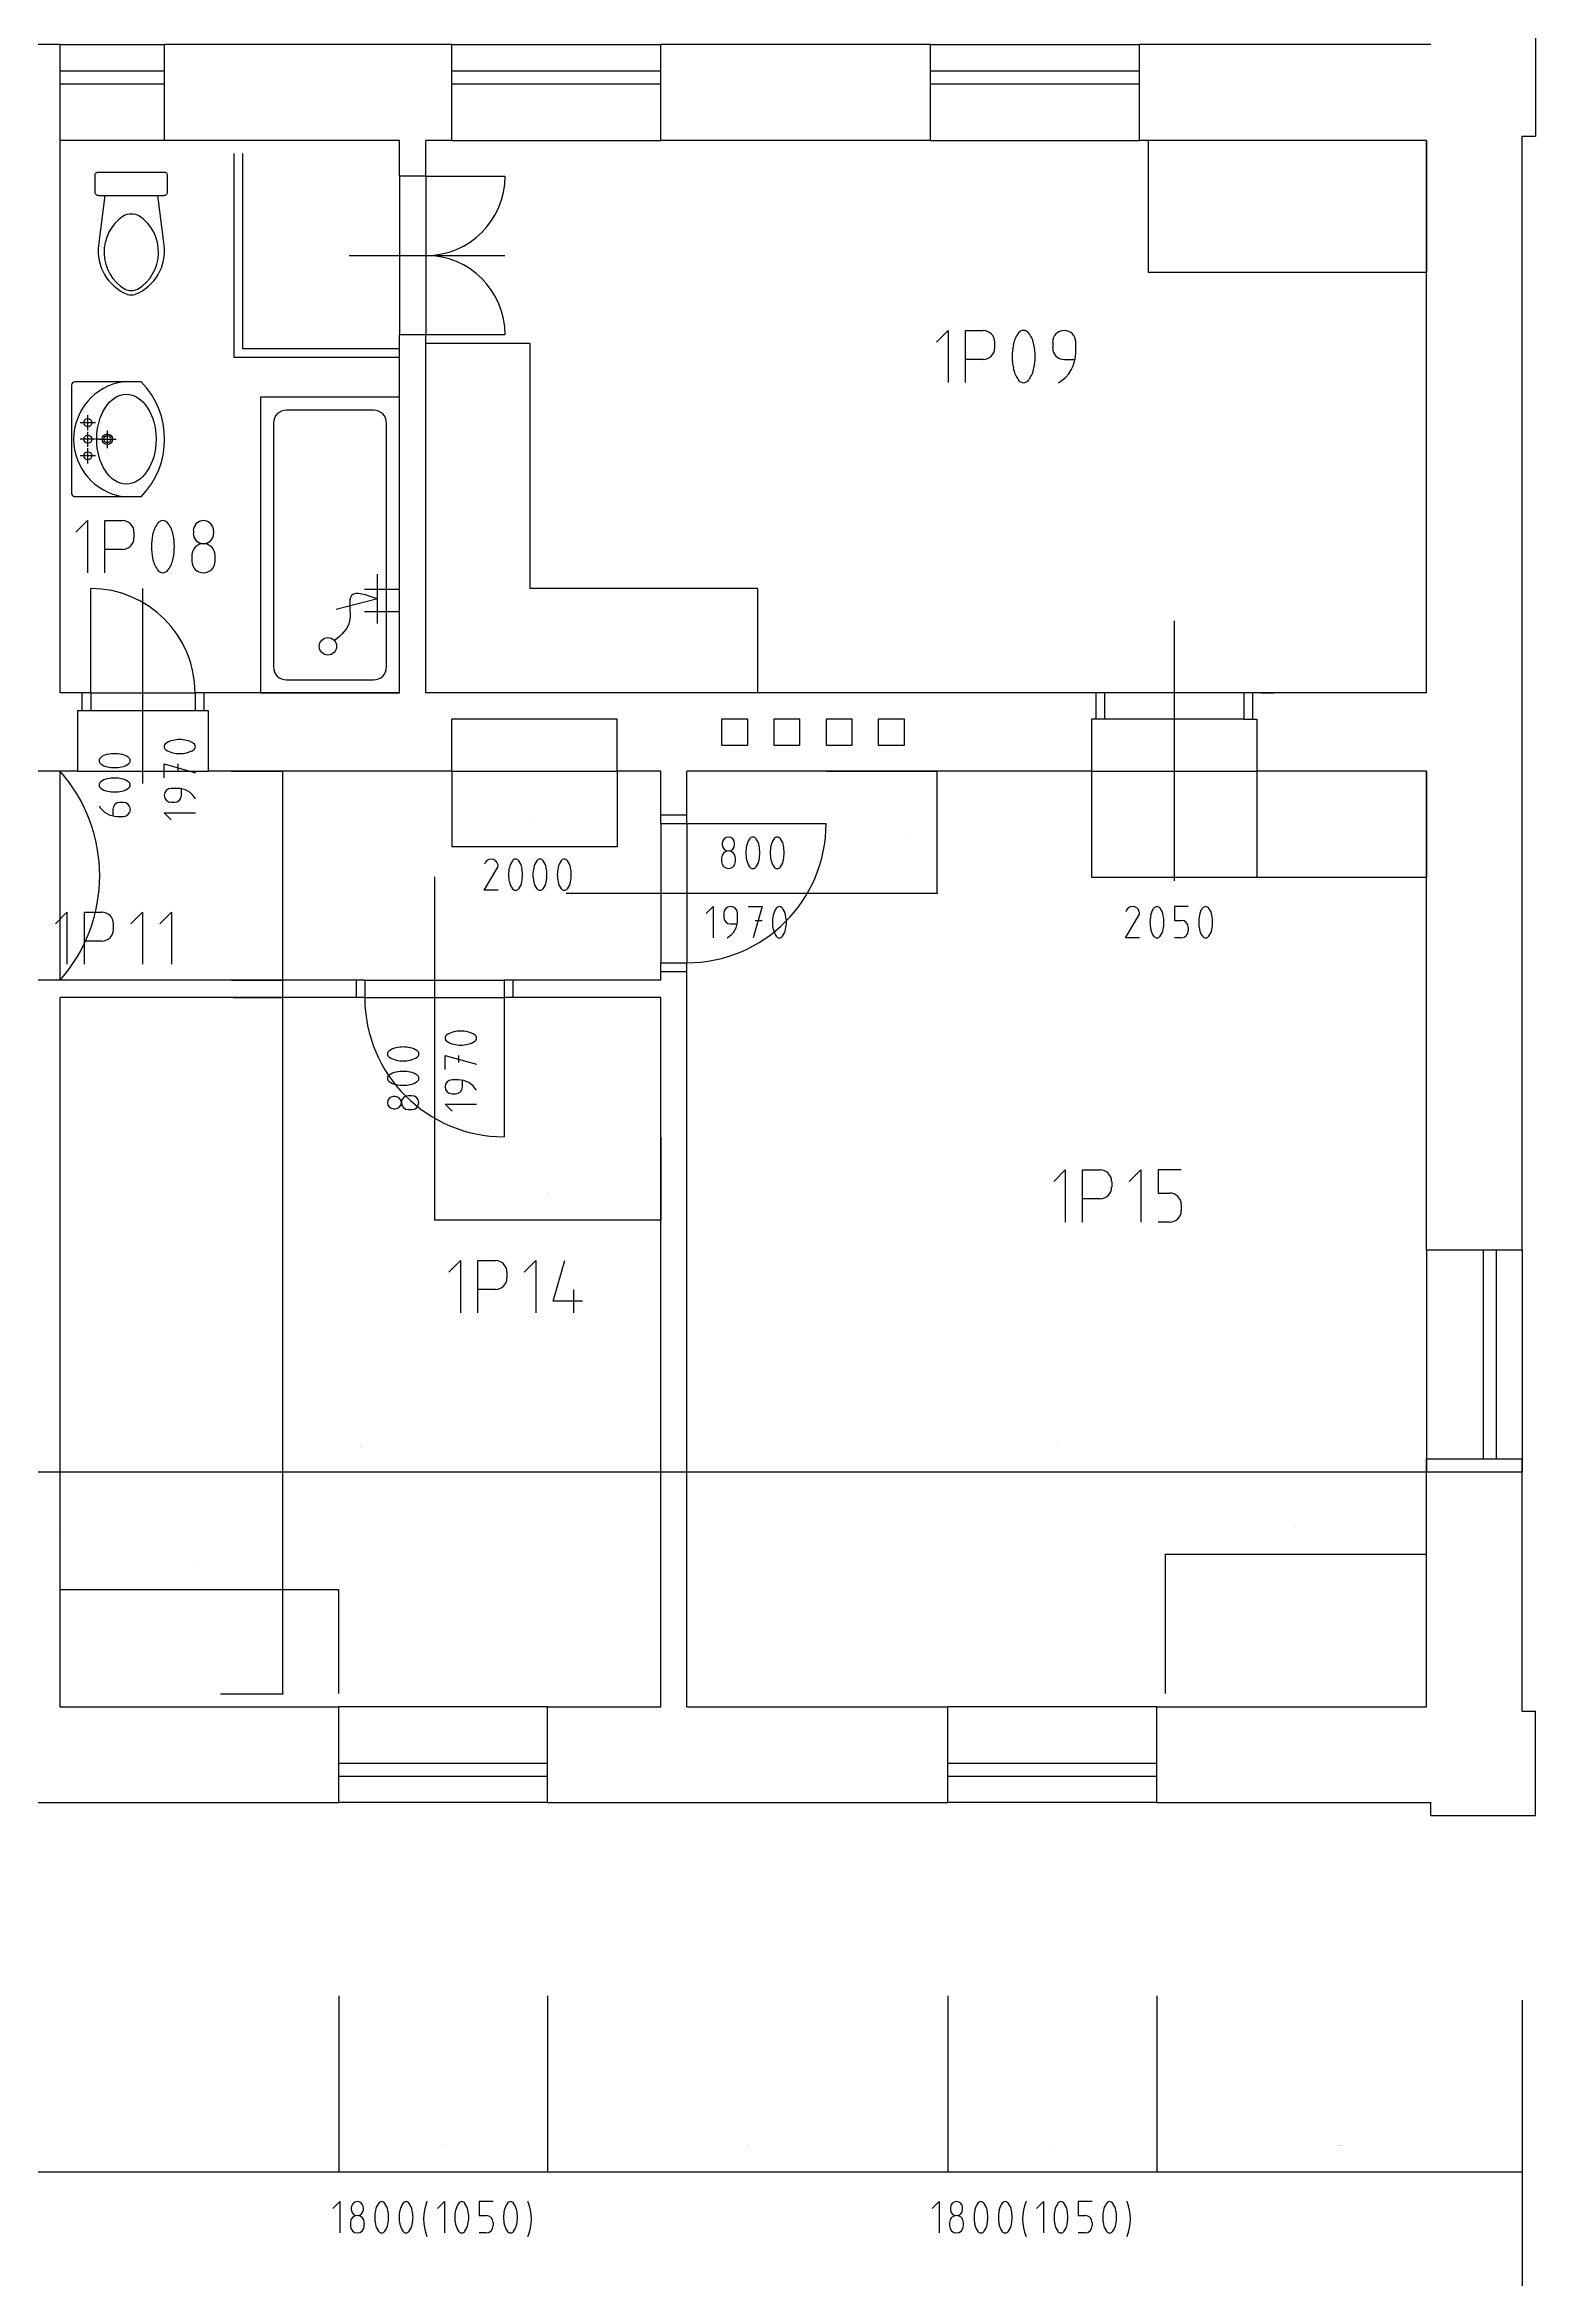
# Model space of a CAD drawing. Header units: millimetres. Extents: x 138818 to 180818, y 10174 to 39874.
# Drawn here: x 157951 to 166515, y 20163 to 33003 of the extents above; entities that cross this region are included whole.
import ezdxf

# ---------------------------------------------------------------- set-up
doc = ezdxf.new("R2010")
doc.units = ezdxf.units.MM
for name, color, linetype in [('koty', 7, 'ByLayer'), ('nadvid', 7, 'ByLayer'), ('obrys', 7, 'ByLayer'), ('tenka', 7, 'ByLayer'), ('text', 7, 'ByLayer')]:
    doc.layers.add(name, color=color, linetype=linetype)
doc.styles.get("Standard").update_dxf_attribs({"font": 'txt', "width": 0.75})

msp = doc.modelspace()

# ---------------------------------------------------------------- linework, layer by layer
at = {"layer": 'koty'}
for p, q in [((164290, 32451), (164290, 31694)), ((165890, 32451), (165890, 31694)), ((164290, 31695), (164291, 31696)), ((164290, 31695), (165890, 31695)), ((164291, 31695), (164290, 31695)), ((164291, 31696), (164291, 31695)), ((165889, 31695), (165889, 31696)), ((165889, 31696), (165890, 31695)), ((165890, 31695), (165889, 31695)), ((158637, 28790), (158637, 28870)), ((158637, 28870), (158817, 28820)), ((158717, 28830), (158717, 28870)), ((159025, 28828), (159320, 28828)), ((159319, 27628), (159319, 28828)), ((159319, 28828), (159319, 28827)), ((159319, 28827), (159319, 28828)), ((159319, 28827), (159319, 28827)), ((160290, 28826), (160290, 28394)), ((161240, 28826), (161240, 28394)), ((162442, 28828), (163080, 28828)), ((163078, 28128), (163078, 28828)), ((163078, 28828), (163079, 28827)), ((163078, 28827), (163078, 28828)), ((163079, 28827), (163078, 28827)), ((163965, 28826), (163965, 28219)), ((164915, 28826), (164915, 28219)), ((164915, 28826), (164915, 28219)), ((165890, 28826), (165890, 28219)), ((158403, 28649), (158383, 28649)), ((158713, 28730), (158677, 28730)), ((158677, 28650), (158697, 28650)), ((158737, 28690), (158737, 28728)), ((158343, 28609), (158343, 28572)), ((158367, 28569), (158403, 28569)), ((158677, 28550), (158637, 28590)), ((158637, 28590), (158817, 28590)), ((160290, 28395), (161240, 28395)), ((160290, 28395), (160291, 28395)), ((160291, 28395), (160290, 28395)), ((160291, 28395), (160291, 28395)), ((161240, 28395), (161239, 28395)), ((161239, 28395), (161239, 28395)), ((161239, 28395), (161240, 28395)), ((161844, 28415), (161844, 28405)), ((161914, 28405), (161914, 28415)), ((160476, 28144), (160554, 28277)), ((161839, 28330), (161839, 28310)), ((161919, 28310), (161919, 28330)), ((160556, 28144), (160476, 28144)), ((162442, 28128), (163080, 28128)), ((163078, 28128), (163078, 28129)), ((163078, 28129), (163079, 28129)), ((163079, 28129), (163078, 28128)), ((163965, 28220), (164915, 28220)), ((163965, 28220), (163966, 28220)), ((163966, 28220), (163965, 28220)), ((163966, 28220), (163966, 28220)), ((164915, 28220), (164914, 28220)), ((164914, 28220), (164914, 28220)), ((164914, 28220), (164915, 28220)), ((164915, 28220), (165890, 28220)), ((164915, 28220), (164916, 28220)), ((164916, 28220), (164915, 28220)), ((164916, 28220), (164916, 28220)), ((165890, 28220), (165889, 28220)), ((165889, 28220), (165889, 28220)), ((165889, 28220), (165890, 28220)), ((161752, 28011), (161792, 28051)), ((161792, 28051), (161792, 27871)), ((161852, 28011), (161852, 27991)), ((161932, 27975), (161932, 28011)), ((161992, 28051), (162072, 28051)), ((162072, 28051), (162022, 27871)), ((164161, 27871), (164238, 28004)), ((164521, 28051), (164441, 28051)), ((164441, 28051), (164441, 27971)), ((161892, 27951), (161930, 27951)), ((162032, 27971), (162072, 27971)), ((164241, 27871), (164161, 27871)), ((164441, 27971), (164481, 27971)), ((164481, 27871), (164441, 27871)), ((164521, 27931), (164521, 27911)), ((159025, 27628), (159320, 27628)), ((159025, 27628), (159320, 27628)), ((159319, 27628), (159319, 27629)), ((159319, 27629), (159319, 27629)), ((159319, 27629), (159319, 27628)), ((159319, 27528), (159319, 27628)), ((159319, 27628), (159319, 27627)), ((159319, 27627), (159319, 27628)), ((159319, 27627), (159319, 27627)), ((159035, 27528), (159320, 27528)), ((159035, 27528), (159320, 27528)), ((159319, 27528), (159319, 27529)), ((159319, 27529), (159319, 27529)), ((159319, 27529), (159319, 27528)), ((159319, 23528), (159319, 27528)), ((159319, 27528), (159319, 27527)), ((159319, 27527), (159319, 27528)), ((159319, 27527), (159319, 27527)), ((160251, 27115), (160251, 27195)), ((160251, 27195), (160431, 27145)), ((160331, 27155), (160331, 27195)), ((160060, 26964), (160040, 26964)), ((160327, 27055), (160291, 27055)), ((160291, 26975), (160311, 26975)), ((160351, 27015), (160351, 27053)), ((159965, 26959), (159955, 26959)), ((159955, 26889), (159965, 26889)), ((160040, 26884), (160060, 26884)), ((160291, 26875), (160251, 26915)), ((160251, 26915), (160431, 26915)), ((160190, 26726), (160190, 26248)), ((161490, 26726), (161490, 26248)), ((160190, 26250), (161490, 26250)), ((160190, 26250), (160191, 26250)), ((160191, 26249), (160190, 26250)), ((160191, 26250), (160191, 26249)), ((161490, 26250), (161489, 26249)), ((161489, 26249), (161489, 26250)), ((161489, 26250), (161490, 26250)), ((157590, 24802), (158040, 24802)), ((158040, 24802), (158039, 24802)), ((158039, 24802), (158039, 24802)), ((158039, 24802), (158040, 24802)), ((158040, 24804), (158040, 24803)), ((158040, 24802), (161490, 24802)), ((158040, 24802), (158041, 24802)), ((158041, 24802), (158040, 24802)), ((158040, 24800), (158040, 24801)), ((158041, 24802), (158041, 24802)), ((161490, 24802), (161489, 24802)), ((161489, 24802), (161489, 24802)), ((161489, 24802), (161490, 24802)), ((161490, 24804), (161490, 24803)), ((161490, 24802), (161640, 24802)), ((161490, 24802), (161491, 24802)), ((161491, 24802), (161490, 24802)), ((161490, 24800), (161490, 24801)), ((161491, 24802), (161491, 24802)), ((161640, 24802), (161639, 24802)), ((161639, 24802), (161639, 24802)), ((161639, 24802), (161640, 24802)), ((161640, 24804), (161640, 24803)), ((161640, 24802), (165890, 24802)), ((161640, 24802), (161641, 24802)), ((161641, 24802), (161640, 24802)), ((161640, 24800), (161640, 24801)), ((161641, 24802), (161641, 24802)), ((165890, 24802), (165889, 24802)), ((165889, 24802), (165889, 24802)), ((165889, 24802), (165890, 24802)), ((165890, 24876), (165890, 24801)), ((165890, 24876), (165890, 24801)), ((165890, 24802), (166440, 24802)), ((165890, 24802), (165891, 24802)), ((165891, 24802), (165890, 24802)), ((165891, 24802), (165891, 24802)), ((166440, 24802), (166439, 24802)), ((166439, 24802), (166439, 24802)), ((166439, 24802), (166440, 24802)), ((166440, 24876), (166440, 24801)), ((164390, 23530), (164390, 24331)), ((164390, 24330), (165890, 24330)), ((164390, 24330), (164391, 24330)), ((164391, 24330), (164390, 24330)), ((164391, 24330), (164391, 24330)), ((165890, 24330), (165889, 24330)), ((165889, 24330), (165889, 24330)), ((165889, 24330), (165890, 24330)), ((165890, 23530), (165890, 24331)), ((158040, 23530), (158040, 24126)), ((159640, 24125), (158040, 24125)), ((158040, 24125), (158041, 24125)), ((158041, 24125), (158040, 24125)), ((158041, 24125), (158041, 24125)), ((159640, 24125), (159639, 24125)), ((159639, 24125), (159639, 24125)), ((159639, 24125), (159640, 24125)), ((159640, 23530), (159640, 24126)), ((158960, 23528), (159320, 23528)), ((159319, 23528), (159319, 23529)), ((159319, 23529), (159319, 23529)), ((159319, 23529), (159319, 23528)), ((159640, 21792), (159640, 20779)), ((159640, 21792), (159640, 20779)), ((160840, 21792), (160840, 20779)), ((160840, 21792), (160840, 20779)), ((163140, 21792), (163140, 20779)), ((163140, 21792), (163140, 20779)), ((164340, 21792), (164340, 20779)), ((164340, 21792), (164340, 20779)), ((166440, 21767), (166440, 20779)), ((166440, 21126), (166440, 19897)), ((156090, 20781), (159640, 20781)), ((159640, 20781), (159639, 20780)), ((159639, 20780), (159639, 20781)), ((159639, 20781), (159640, 20781)), ((159640, 20781), (160840, 20781)), ((159640, 20781), (159641, 20781)), ((159641, 20780), (159640, 20781)), ((159641, 20781), (159641, 20780)), ((160840, 20781), (160839, 20780)), ((160839, 20780), (160839, 20781)), ((160839, 20781), (160840, 20781)), ((160840, 20781), (163140, 20781)), ((160840, 20781), (160841, 20781)), ((160841, 20780), (160840, 20781)), ((160841, 20781), (160841, 20780)), ((163140, 20781), (163139, 20780)), ((163139, 20780), (163139, 20781)), ((163139, 20781), (163140, 20781)), ((163140, 20781), (164340, 20781)), ((163140, 20781), (163141, 20781)), ((163141, 20780), (163140, 20781)), ((163141, 20781), (163141, 20780)), ((164340, 20781), (164339, 20780)), ((164339, 20780), (164339, 20781)), ((164339, 20781), (164340, 20781)), ((164340, 20781), (166440, 20781)), ((164340, 20781), (164341, 20781)), ((164341, 20780), (164340, 20781)), ((164341, 20781), (164341, 20780)), ((166440, 20781), (166439, 20780)), ((166439, 20780), (166439, 20781)), ((166439, 20781), (166440, 20781)), ((159607, 20570), (159647, 20610)), ((159647, 20610), (159647, 20430)), ((159712, 20575), (159712, 20565)), ((159782, 20565), (159782, 20575)), ((160207, 20570), (160247, 20610)), ((160247, 20610), (160247, 20430)), ((160527, 20610), (160447, 20610)), ((160447, 20610), (160447, 20530)), ((163049, 20570), (163089, 20610)), ((163089, 20610), (163089, 20430)), ((163154, 20575), (163154, 20565)), ((163224, 20565), (163224, 20575)), ((163649, 20570), (163689, 20610)), ((163689, 20610), (163689, 20430)), ((163969, 20610), (163889, 20610)), ((163889, 20610), (163889, 20530)), ((159707, 20490), (159707, 20470)), ((159787, 20470), (159787, 20490)), ((160447, 20530), (160487, 20530)), ((160487, 20430), (160447, 20430)), ((160527, 20490), (160527, 20470)), ((163149, 20490), (163149, 20470)), ((163229, 20470), (163229, 20490)), ((163889, 20530), (163929, 20530)), ((163929, 20430), (163889, 20430)), ((163969, 20490), (163969, 20470))]:
    msp.add_line(p, q, dxfattribs=at)
for centre, radius, start, end in [((158285, 28889), 21.8, 122.757, 237.243), ((158330, 28831), 96.1, 100.5089, 126.7675), ((158352, 28741), 188, 89.8115, 102.0869), ((158353, 28741), 188, 77.9131, 90.1885), ((158375, 28831), 96.1, 53.2325, 79.4911), ((158421, 28889), 21.8, 302.757, 57.243), ((158659, 28970), 21.8, 122.757, 237.243), ((158704, 28911), 96.1, 100.5089, 126.7675), ((158704, 29029), 96.1, 233.2325, 259.4911), ((158726, 28822), 188, 89.8115, 102.0869), ((158726, 29118), 188, 257.9131, 270.1885), ((158727, 28822), 188, 77.9131, 90.1885), ((158727, 29118), 188, 269.8115, 282.0869), ((158749, 28911), 96.1, 53.2325, 79.4911), ((158749, 29029), 96.1, 280.5089, 306.7675), ((158795, 28970), 21.8, 302.757, 57.243), ((158285, 28749), 21.8, 122.757, 237.243), ((158330, 28948), 96.1, 233.2325, 259.4911), ((158330, 28691), 96.1, 100.5089, 126.7675), ((158352, 29037), 188, 257.9131, 270.1885), ((158352, 28601), 188, 89.8115, 102.0869), ((158353, 29037), 188, 269.8115, 282.0869), ((158353, 28601), 188, 77.9131, 90.1885), ((158375, 28948), 96.1, 280.5089, 306.7675), ((158375, 28691), 96.1, 53.2325, 79.4911), ((158421, 28749), 21.8, 302.757, 57.243), ((158330, 28808), 96.1, 233.2325, 259.4911), ((158352, 28897), 188, 257.9131, 270.1885), ((158383, 28609), 40, 90, 180), ((158353, 28897), 188, 269.8115, 282.0869), ((158375, 28808), 96.1, 280.5089, 306.7675), ((158403, 28609), 40, 270, 90), ((158677, 28690), 40, 90, 270), ((158697, 28690), 40, 270, 360), ((158713, 28610), 120, 30, 90), ((158367, 28689), 120, 210, 270), ((161879, 28415), 35, 0, 180), ((161879, 28405), 35, 180, 0), ((162167, 28360), 188, 167.9131, 180.1885), ((162078, 28382), 96.1, 143.2325, 169.4911), ((162019, 28428), 21.8, 32.757, 147.243), ((161961, 28382), 96.1, 10.5089, 36.7675), ((161871, 28360), 188, 359.8115, 12.0869), ((162307, 28360), 188, 167.9131, 180.1885), ((162218, 28382), 96.1, 143.2325, 169.4911), ((162159, 28428), 21.8, 32.757, 147.243), ((162101, 28382), 96.1, 10.5089, 36.7675), ((162011, 28360), 188, 359.8115, 12.0869), ((160516, 28284), 40, 14.4775, 165.5225), ((160536, 28287), 20, 329.8255, 20.5291), ((160804, 28235), 188, 167.9131, 180.1885), ((160715, 28256), 96.1, 143.2325, 169.4911), ((160656, 28302), 21.8, 32.757, 147.243), ((160598, 28256), 96.1, 10.5089, 36.7675), ((160508, 28235), 188, 359.8115, 12.0869), ((160944, 28235), 188, 167.9131, 180.1885), ((160855, 28256), 96.1, 143.2325, 169.4911), ((160796, 28302), 21.8, 32.757, 147.243), ((160738, 28256), 96.1, 10.5089, 36.7675), ((160648, 28235), 188, 359.8115, 12.0869), ((161084, 28235), 188, 167.9131, 180.1885), ((160995, 28256), 96.1, 143.2325, 169.4911), ((160936, 28302), 21.8, 32.757, 147.243), ((160878, 28256), 96.1, 10.5089, 36.7675), ((160788, 28235), 188, 359.8115, 12.0869), ((161879, 28330), 40, 0, 180), ((161879, 28310), 40, 180, 0), ((162167, 28359), 188, 179.8115, 192.0869), ((162078, 28337), 96.1, 190.5089, 216.7675), ((162019, 28291), 21.8, 212.757, 327.243), ((161961, 28337), 96.1, 323.2325, 349.4911), ((161871, 28359), 188, 347.9131, 0.1885), ((162307, 28359), 188, 179.8115, 192.0869), ((162218, 28337), 96.1, 190.5089, 216.7675), ((162159, 28291), 21.8, 212.757, 327.243), ((162101, 28337), 96.1, 323.2325, 349.4911), ((162011, 28359), 188, 347.9131, 0.1885), ((160804, 28233), 188, 179.8115, 192.0869), ((160715, 28211), 96.1, 190.5089, 216.7675), ((160656, 28166), 21.8, 212.757, 327.243), ((160598, 28211), 96.1, 323.2325, 349.4911), ((160508, 28233), 188, 347.9131, 0.1885), ((160944, 28233), 188, 179.8115, 192.0869), ((160855, 28211), 96.1, 190.5089, 216.7675), ((160796, 28166), 21.8, 212.757, 327.243), ((160738, 28211), 96.1, 323.2325, 349.4911), ((160648, 28233), 188, 347.9131, 0.1885), ((161084, 28233), 188, 179.8115, 192.0869), ((160995, 28211), 96.1, 190.5089, 216.7675), ((160936, 28166), 21.8, 212.757, 327.243), ((160878, 28211), 96.1, 323.2325, 349.4911), ((160788, 28233), 188, 347.9131, 0.1885), ((161892, 28011), 40, 0, 180), ((161892, 27991), 40, 180, 270), ((162320, 27961), 188, 167.9131, 180.1885), ((162231, 27983), 96.1, 143.2325, 169.4911), ((162172, 28029), 21.8, 32.757, 147.243), ((162113, 27983), 96.1, 10.5089, 36.7675), ((162024, 27961), 188, 359.8115, 12.0869), ((164201, 28011), 40, 14.4775, 165.5225), ((164221, 28014), 20, 329.8255, 20.5291), ((164489, 27961), 188, 167.9131, 180.1885), ((164399, 27983), 96.1, 143.2325, 169.4911), ((164341, 28029), 21.8, 32.757, 147.243), ((164282, 27983), 96.1, 10.5089, 36.7675), ((164193, 27961), 188, 359.8115, 12.0869), ((164769, 27961), 188, 167.9131, 180.1885), ((164679, 27983), 96.1, 143.2325, 169.4911), ((164621, 28029), 21.8, 32.757, 147.243), ((164562, 27983), 96.1, 10.5089, 36.7675), ((164473, 27961), 188, 359.8115, 12.0869), ((161812, 27975), 120, 300, 0), ((162320, 27960), 188, 179.8115, 192.0869), ((162231, 27938), 96.1, 190.5089, 216.7675), ((162172, 27892), 21.8, 212.757, 327.243), ((162113, 27938), 96.1, 323.2325, 349.4911), ((162024, 27960), 188, 347.9131, 0.1885), ((164489, 27960), 188, 179.8115, 192.0869), ((164399, 27938), 96.1, 190.5089, 216.7675), ((164341, 27892), 21.8, 212.757, 327.243), ((164282, 27938), 96.1, 323.2325, 349.4911), ((164193, 27960), 188, 347.9131, 0.1885), ((164481, 27931), 40, 0, 90), ((164481, 27911), 40, 270, 0), ((164769, 27960), 188, 179.8115, 192.0869), ((164679, 27938), 96.1, 190.5089, 216.7675), ((164621, 27892), 21.8, 212.757, 327.243), ((164562, 27938), 96.1, 323.2325, 349.4911), ((164473, 27960), 188, 347.9131, 0.1885), ((159942, 27204), 21.8, 122.757, 237.243), ((159988, 27145), 96.1, 100.5089, 126.7675), ((160010, 27056), 188, 89.8115, 102.0869), ((160011, 27056), 188, 77.9131, 90.1885), ((160033, 27145), 96.1, 53.2325, 79.4911), ((160079, 27204), 21.8, 302.757, 57.243), ((160273, 27295), 21.8, 122.757, 237.243), ((160319, 27236), 96.1, 100.5089, 126.7675), ((160319, 27354), 96.1, 233.2325, 259.4911), ((160341, 27147), 188, 89.8115, 102.0869), ((160341, 27443), 188, 257.9131, 270.1885), ((160342, 27147), 188, 77.9131, 90.1885), ((160342, 27443), 188, 269.8115, 282.0869), ((160364, 27236), 96.1, 53.2325, 79.4911), ((160364, 27354), 96.1, 280.5089, 306.7675), ((160410, 27295), 21.8, 302.757, 57.243), ((159988, 27263), 96.1, 233.2325, 259.4911), ((159988, 27005), 96.1, 100.5089, 126.7675), ((160010, 27352), 188, 257.9131, 270.1885), ((160010, 26916), 188, 89.8115, 102.0869), ((160011, 27352), 188, 269.8115, 282.0869), ((160011, 26916), 188, 77.9131, 90.1885), ((160033, 27263), 96.1, 280.5089, 306.7675), ((160033, 27005), 96.1, 53.2325, 79.4911), ((159942, 27064), 21.8, 122.757, 237.243), ((159988, 27123), 96.1, 233.2325, 259.4911), ((160010, 27212), 188, 257.9131, 270.1885), ((160040, 26924), 40, 90, 270), ((160011, 27212), 188, 269.8115, 282.0869), ((160033, 27123), 96.1, 280.5089, 306.7675), ((160060, 26924), 40, 270, 90), ((160079, 27064), 21.8, 302.757, 57.243), ((160291, 27015), 40, 90, 270), ((160311, 27015), 40, 270, 360), ((160327, 26935), 120, 30, 90), ((159955, 26924), 35, 90, 270), ((159965, 26924), 35, 270, 90), ((159747, 20575), 35, 0, 180), ((159747, 20565), 35, 180, 0), ((160035, 20520), 188, 167.9131, 180.1885), ((159946, 20542), 96.1, 143.2325, 169.4911), ((159887, 20588), 21.8, 32.757, 147.243), ((159828, 20542), 96.1, 10.5089, 36.7675), ((159739, 20520), 188, 359.8115, 12.0869), ((160175, 20520), 188, 167.9131, 180.1885), ((160086, 20542), 96.1, 143.2325, 169.4911), ((160027, 20588), 21.8, 32.757, 147.243), ((159968, 20542), 96.1, 10.5089, 36.7675), ((159879, 20520), 188, 359.8115, 12.0869), ((160387, 20510), 260, 157.3801, 202.6199), ((160495, 20520), 188, 167.9131, 180.1885), ((160406, 20542), 96.1, 143.2325, 169.4911), ((160347, 20588), 21.8, 32.757, 147.243), ((160288, 20542), 96.1, 10.5089, 36.7675), ((160199, 20520), 188, 359.8115, 12.0869), ((160775, 20520), 188, 167.9131, 180.1885), ((160686, 20542), 96.1, 143.2325, 169.4911), ((160627, 20588), 21.8, 32.757, 147.243), ((160568, 20542), 96.1, 10.5089, 36.7675), ((160479, 20520), 188, 359.8115, 12.0869), ((160487, 20510), 260, 337.3801, 22.6199), ((163189, 20575), 35, 0, 180), ((163189, 20565), 35, 180, 0), ((163478, 20520), 188, 167.9131, 180.1885), ((163388, 20542), 96.1, 143.2325, 169.4911), ((163329, 20588), 21.8, 32.757, 147.243), ((163271, 20542), 96.1, 10.5089, 36.7675), ((163181, 20520), 188, 359.8115, 12.0869), ((163618, 20520), 188, 167.9131, 180.1885), ((163528, 20542), 96.1, 143.2325, 169.4911), ((163469, 20588), 21.8, 32.757, 147.243), ((163411, 20542), 96.1, 10.5089, 36.7675), ((163321, 20520), 188, 359.8115, 12.0869), ((163829, 20510), 260, 157.3801, 202.6199), ((163938, 20520), 188, 167.9131, 180.1885), ((163848, 20542), 96.1, 143.2325, 169.4911), ((163789, 20588), 21.8, 32.757, 147.243), ((163731, 20542), 96.1, 10.5089, 36.7675), ((163641, 20520), 188, 359.8115, 12.0869), ((164218, 20520), 188, 167.9131, 180.1885), ((164128, 20542), 96.1, 143.2325, 169.4911), ((164069, 20588), 21.8, 32.757, 147.243), ((164011, 20542), 96.1, 10.5089, 36.7675), ((163921, 20520), 188, 359.8115, 12.0869), ((163929, 20510), 260, 337.3801, 22.6199), ((159747, 20490), 40, 0, 180), ((159747, 20470), 40, 180, 0), ((160035, 20519), 188, 179.8115, 192.0869), ((159946, 20497), 96.1, 190.5089, 216.7675), ((159887, 20452), 21.8, 212.757, 327.243), ((159828, 20497), 96.1, 323.2325, 349.4911), ((159739, 20519), 188, 347.9131, 0.1885), ((160175, 20519), 188, 179.8115, 192.0869), ((160086, 20497), 96.1, 190.5089, 216.7675), ((160027, 20452), 21.8, 212.757, 327.243), ((159968, 20497), 96.1, 323.2325, 349.4911), ((159879, 20519), 188, 347.9131, 0.1885), ((160495, 20519), 188, 179.8115, 192.0869), ((160406, 20497), 96.1, 190.5089, 216.7675), ((160347, 20452), 21.8, 212.757, 327.243), ((160288, 20497), 96.1, 323.2325, 349.4911), ((160199, 20519), 188, 347.9131, 0.1885), ((160487, 20490), 40, 0, 90), ((160487, 20470), 40, 270, 0), ((160775, 20519), 188, 179.8115, 192.0869), ((160686, 20497), 96.1, 190.5089, 216.7675), ((160627, 20452), 21.8, 212.757, 327.243), ((160568, 20497), 96.1, 323.2325, 349.4911), ((160479, 20519), 188, 347.9131, 0.1885), ((163189, 20490), 40, 0, 180), ((163189, 20470), 40, 180, 0), ((163478, 20519), 188, 179.8115, 192.0869), ((163388, 20497), 96.1, 190.5089, 216.7675), ((163329, 20452), 21.8, 212.757, 327.243), ((163271, 20497), 96.1, 323.2325, 349.4911), ((163181, 20519), 188, 347.9131, 0.1885), ((163618, 20519), 188, 179.8115, 192.0869), ((163528, 20497), 96.1, 190.5089, 216.7675), ((163469, 20452), 21.8, 212.757, 327.243), ((163411, 20497), 96.1, 323.2325, 349.4911), ((163321, 20519), 188, 347.9131, 0.1885), ((163938, 20519), 188, 179.8115, 192.0869), ((163848, 20497), 96.1, 190.5089, 216.7675), ((163789, 20452), 21.8, 212.757, 327.243), ((163731, 20497), 96.1, 323.2325, 349.4911), ((163641, 20519), 188, 347.9131, 0.1885), ((163929, 20490), 40, 0, 90), ((163929, 20470), 40, 270, 0), ((164218, 20519), 188, 179.8115, 192.0869), ((164128, 20497), 96.1, 190.5089, 216.7675), ((164069, 20452), 21.8, 212.757, 327.243), ((164011, 20497), 96.1, 323.2325, 349.4911), ((163921, 20519), 188, 347.9131, 0.1885)]:
    msp.add_arc(centre, radius, start, end, dxfattribs=at)
at = {"layer": 'nadvid'}
for p, q in [((158040, 27628), (158040, 28828)), ((158140, 28828), (158890, 28828)), ((160290, 28828), (161240, 28828)), ((163965, 28828), (164915, 28828))]:
    msp.add_line(p, q, dxfattribs=at)
msp.add_arc((157362, 28228), 905, 318.4919, 41.5081, dxfattribs=at)
at = {"layer": 'obrys'}
for p, q in [((158040, 33003), (155790, 33003)), ((158040, 32453), (158040, 33003)), ((158640, 32453), (158640, 33003)), ((160290, 33003), (158640, 33003)), ((160290, 32453), (160290, 33003)), ((163040, 33003), (161490, 33003)), ((161490, 32453), (161490, 33003)), ((163040, 32453), (163040, 33003)), ((164240, 32453), (164240, 33003)), ((165915, 33003), (164240, 33003)), ((166515, 33078), (166515, 32478)), ((158040, 29278), (158040, 32453)), ((159990, 32453), (158640, 32453)), ((159990, 32247), (159990, 32453)), ((160140, 32247), (160140, 32453)), ((160290, 32453), (160140, 32453)), ((163040, 32453), (161490, 32453)), ((165890, 32453), (164240, 32453)), ((165890, 29278), (165890, 32453)), ((166440, 26078), (166440, 32478)), ((166440, 32478), (166515, 32478)), ((160140, 32247), (159990, 32247)), ((159990, 29278), (159990, 31336)), ((160140, 31336), (159990, 31336)), ((160140, 29278), (160140, 31336)), ((158215, 29278), (158040, 29278)), ((158215, 29278), (158215, 29178)), ((158815, 29278), (158815, 29178)), ((159990, 29278), (158815, 29278)), ((164040, 29278), (160140, 29278)), ((163990, 29278), (163915, 29278)), ((164040, 29278), (164040, 29128)), ((164840, 29278), (164840, 29128)), ((165890, 29278), (164840, 29278)), ((164940, 29278), (165015, 29278)), ((158140, 29178), (158215, 29178)), ((158140, 29178), (158140, 28828)), ((158815, 29178), (158890, 29178)), ((158890, 29178), (158890, 28828)), ((161240, 29128), (160290, 29128)), ((160290, 28828), (160290, 29128)), ((161240, 28828), (161240, 29128)), ((161990, 29128), (161840, 29128)), ((161840, 29128), (161840, 28978)), ((161990, 28978), (161990, 29128)), ((162290, 29128), (162140, 29128)), ((162140, 29128), (162140, 28978)), ((162290, 28978), (162290, 29128)), ((162590, 29128), (162440, 29128)), ((162440, 29128), (162440, 28978)), ((162590, 28978), (162590, 29128)), ((162890, 29128), (162740, 29128)), ((162740, 29128), (162740, 28978)), ((162890, 28978), (162890, 29128)), ((163965, 29128), (163965, 28828)), ((164040, 29128), (163965, 29128)), ((164840, 29128), (164915, 29128)), ((164915, 29128), (164915, 28828)), ((161840, 28978), (161990, 28978)), ((162140, 28978), (162290, 28978)), ((162440, 28978), (162590, 28978)), ((162740, 28978), (162890, 28978)), ((158140, 28828), (156690, 28828)), ((160290, 28828), (158890, 28828)), ((161490, 28828), (161240, 28828)), ((161490, 28528), (161490, 28828)), ((163965, 28828), (161640, 28828)), ((161640, 28528), (161640, 28828)), ((165890, 28828), (164915, 28828)), ((165890, 26078), (165890, 28828)), ((161490, 28528), (161640, 28528)), ((159790, 27628), (156240, 27628)), ((159790, 27628), (159790, 27528)), ((161490, 27628), (160590, 27628)), ((160590, 27628), (160590, 27528)), ((161490, 27728), (161640, 27728)), ((161490, 27628), (161490, 27728)), ((161640, 23453), (161640, 27728)), ((158040, 23453), (158040, 27528)), ((159790, 27528), (158040, 27528)), ((161490, 27528), (160590, 27528)), ((161490, 23453), (161490, 27528)), ((165890, 26078), (166440, 26078)), ((165890, 24878), (166440, 24878)), ((165890, 23453), (165890, 24878)), ((166440, 23428), (166440, 24878)), ((158040, 23453), (159640, 23453)), ((159640, 22903), (159640, 23453)), ((160840, 22903), (160840, 23453)), ((160840, 23453), (161490, 23453)), ((161640, 23453), (163140, 23453)), ((163140, 22903), (163140, 23453)), ((164340, 22903), (164340, 23453)), ((164340, 23453), (165890, 23453)), ((166440, 23428), (166515, 23428)), ((166515, 22828), (166515, 23428)), ((156090, 22903), (159640, 22903)), ((160840, 22903), (163140, 22903)), ((164340, 22903), (165915, 22903)), ((165915, 22828), (165915, 22903)), ((165915, 22828), (166515, 22828))]:
    msp.add_line(p, q, dxfattribs=at)
at = {"layer": 'tenka'}
for p, q in [((158040, 33003), (158640, 33003)), ((160290, 33003), (161490, 33003)), ((163040, 33003), (164240, 33003)), ((158040, 32853), (158640, 32853)), ((158040, 32778), (158640, 32778)), ((160290, 32853), (161490, 32853)), ((160290, 32778), (161490, 32778)), ((163040, 32853), (164240, 32853)), ((163040, 32778), (164240, 32778)), ((158640, 32453), (158040, 32453)), ((159040, 31205), (159040, 32378)), ((159090, 31255), (159090, 32378)), ((160290, 32453), (161490, 32453)), ((163040, 32453), (164240, 32453)), ((158657, 32159), (158657, 32247)), ((159990, 32247), (159990, 31336)), ((160140, 32247), (160140, 31336)), ((160140, 32247), (160595, 32247)), ((158297, 32137), (158260, 31851)), ((158599, 32137), (158636, 31851)), ((159701, 31791), (160595, 31791)), ((160595, 31336), (160140, 31336)), ((159990, 31205), (159040, 31205)), ((159990, 31255), (159090, 31255)), ((160740, 31286), (160140, 31286)), ((160740, 29878), (160740, 31286)), ((158242, 30831), (158155, 30831)), ((158199, 30787), (158199, 30874)), ((158242, 30736), (158155, 30736)), ((158199, 30692), (158199, 30779)), ((158261, 30736), (158250, 30736)), ((158261, 30736), (158361, 30736)), ((158311, 30685), (158311, 30786)), ((158242, 30641), (158155, 30641)), ((158199, 30597), (158199, 30684)), ((159862, 29678), (159862, 29961)), ((158215, 29278), (158215, 29878)), ((158515, 28758), (158515, 29878)), ((159862, 29819), (159625, 29757)), ((159990, 29872), (159788, 29872)), ((162047, 29878), (160740, 29878)), ((162047, 29878), (162047, 29278)), ((159990, 29745), (159788, 29745)), ((164440, 29692), (164440, 28199)), ((158165, 29278), (158165, 29178)), ((158215, 29278), (158815, 29278)), ((158865, 29278), (158865, 29178)), ((163990, 29278), (163990, 29128)), ((164840, 29278), (164040, 29278)), ((164890, 29278), (164890, 29128)), ((158215, 29178), (158815, 29178)), ((164840, 29128), (164040, 29128)), ((161490, 28578), (161640, 28578)), ((161490, 28528), (161490, 27728)), ((161640, 28528), (162440, 28528)), ((161640, 28528), (161640, 27728)), ((160190, 28221), (160190, 26728)), ((160947, 28128), (162440, 28128)), ((159740, 27628), (159740, 27528)), ((159790, 27628), (160590, 27628)), ((160640, 27628), (160640, 27528)), ((161490, 27678), (161640, 27678)), ((159790, 27528), (160590, 27528)), ((160590, 27528), (160590, 26728)), ((165890, 26078), (165890, 24878)), ((166215, 26078), (166215, 24878)), ((166290, 26078), (166290, 24878)), ((166440, 26078), (166440, 24878)), ((160840, 23453), (159640, 23453)), ((164340, 23453), (163140, 23453)), ((160840, 23128), (159640, 23128)), ((164340, 23128), (163140, 23128)), ((160840, 23053), (159640, 23053)), ((164340, 23053), (163140, 23053)), ((160840, 22903), (159640, 22903)), ((164340, 22903), (163140, 22903))]:
    msp.add_line(p, q, dxfattribs=at)
for points in [[(158239, 32247), (158239, 32159)], [(158635, 32269), (158261, 32269)], [(158261, 32137), (158635, 32137)], [(158105, 31047), (158105, 30425)], [(158505, 31066), (158124, 31066)], [(159265, 30828), (159265, 29428)], [(159840, 30903), (159340, 30903)], [(159915, 29428), (159915, 30828)], [(158124, 30406), (158505, 30406)], [(159340, 29353), (159840, 29353)]]:
    msp.add_lwpolyline(points, dxfattribs=at)
msp.add_lwpolyline([(159990, 30978), (159190, 30978), (159190, 29278), (159990, 29278)], close=True, dxfattribs=at)
for centre, radius in [((158199, 30831), 23.3), ((158199, 30736), 23.3), ((158311, 30736), 30.3), ((158311, 30736), 20.3), ((158199, 30641), 23.3), ((159578, 29546), 50)]:
    msp.add_circle(centre, radius, dxfattribs=at)
for centre, radius, start, end in [((158258, 32250), 19.4, 81.8699, 188.1301), ((158638, 32250), 19.4, 351.8699, 98.1301), ((160140, 32247), 456, 270, 0), ((158258, 32157), 19.4, 171.8699, 278.1301), ((158638, 32157), 19.4, 261.8699, 8.1301), ((158541, 31811), 249, 124.067, 238.9468), ((158448, 31921), 108, 64.0871, 115.9101), ((158356, 31811), 249, 301.053, 55.9318), ((158448, 31921), 108, 35.4752, 35.4778), ((158526, 31817), 268, 172.5694, 247.9714), ((158371, 31817), 268, 292.0284, 7.6374), ((160140, 31336), 456, 0, 90), ((158448, 31678), 88, 245.7318, 294.2682), ((158448, 31653), 88, 254.8605, 285.1395), ((158124, 31047), 18.9, 90, 180), ((158451, 30736), 334, 98.5649, 261.4351), ((158451, 30736), 334, 80.5647, 81.4351), ((158169, 30736), 471, 315.4874, 44.5126), ((159340, 30828), 75, 90, 180), ((159840, 30828), 75, 0, 90), ((158124, 30425), 18.9, 180, 270), ((158215, 29278), 600, 360, 90), ((159340, 29428), 75, 180, 270), ((159840, 29428), 75, 270, 0), ((161640, 28528), 800, 270, 0), ((160590, 27528), 800, 180, 270)]:
    msp.add_arc(centre, radius, start, end, dxfattribs=at)
msp.add_ellipse((158420, 30736), major_axis=(0, -258), ratio=0.660694, dxfattribs=at)
msp.add_open_spline([(159862, 29819), (159799, 29841), (159673, 29884), (159732, 29674), (159654, 29610), (159616, 29579)], degree=3, dxfattribs=at)
at = {"layer": 'text'}
for p, q in [((163075, 31294), (163142, 31361)), ((163142, 31361), (163142, 31061)), ((163242, 31061), (163242, 31361)), ((163242, 31361), (163342, 31361)), ((163408, 31294), (163408, 31261)), ((163742, 31294), (163742, 31261)), ((163875, 31234), (163875, 31294)), ((163342, 31194), (163242, 31194)), ((163808, 31194), (163871, 31194)), ((158130, 30202), (158197, 30269)), ((158197, 30269), (158197, 29969)), ((158297, 29969), (158297, 30269)), ((158297, 30269), (158397, 30269)), ((158463, 30202), (158463, 30169)), ((158805, 30210), (158805, 30194)), ((158922, 30194), (158922, 30210)), ((158397, 30102), (158297, 30102)), ((158797, 30069), (158797, 30035)), ((158930, 30035), (158930, 30069)), ((158012, 27952), (158079, 28019)), ((158079, 28019), (158079, 27719)), ((158179, 27719), (158179, 28019)), ((158179, 28019), (158279, 28019)), ((158445, 27952), (158512, 28019)), ((158512, 28019), (158512, 27719)), ((158612, 27952), (158679, 28019)), ((158679, 28019), (158679, 27719)), ((158345, 27952), (158345, 27919)), ((158279, 27852), (158179, 27852)), ((163748, 26471), (163814, 26538)), ((163814, 26538), (163814, 26238)), ((163914, 26238), (163914, 26538)), ((163914, 26538), (164014, 26538)), ((164081, 26471), (164081, 26438)), ((164181, 26471), (164248, 26538)), ((164248, 26538), (164248, 26238)), ((164481, 26538), (164348, 26538)), ((164348, 26538), (164348, 26404)), ((164014, 26371), (163914, 26371)), ((164348, 26404), (164414, 26404)), ((164481, 26338), (164481, 26304)), ((164414, 26238), (164348, 26238)), ((160273, 25950), (160340, 26017)), ((160340, 26017), (160340, 25717)), ((160440, 25717), (160440, 26017)), ((160440, 26017), (160540, 26017)), ((160606, 25950), (160606, 25917)), ((160706, 25950), (160773, 26017)), ((160773, 26017), (160773, 25717)), ((160873, 25784), (160940, 26017)), ((160540, 25850), (160440, 25850)), ((160990, 25717), (160990, 25850)), ((161040, 25784), (160873, 25784))]:
    msp.add_line(p, q, dxfattribs=at)
for centre, radius, start, end in [((163342, 31294), 66.7, 0, 90), ((163673, 31249), 160, 143.2325, 169.4911), ((163575, 31325), 36.3, 32.757, 147.243), ((163477, 31249), 160, 10.5089, 36.7675), ((163808, 31294), 66.7, 0, 180), ((163342, 31261), 66.7, 270, 0), ((163822, 31212), 313, 167.9131, 180.1885), ((163822, 31210), 313, 179.8115, 192.0869), ((163328, 31212), 313, 359.8115, 12.0869), ((163328, 31210), 313, 347.9131, 0.1885), ((163808, 31261), 66.7, 180, 270), ((163675, 31234), 200, 300, 0), ((163673, 31174), 160, 190.5089, 216.7675), ((163575, 31097), 36.3, 212.757, 327.243), ((163477, 31174), 160, 323.2325, 349.4911), ((158397, 30202), 66.7, 0, 90), ((158877, 30120), 313, 167.9131, 180.1885), ((158728, 30156), 160, 143.2325, 169.4911), ((158630, 30232), 36.3, 32.757, 147.243), ((158532, 30156), 160, 10.5089, 36.7675), ((158383, 30120), 313, 359.8115, 12.0869), ((158863, 30210), 58.3, 0, 180), ((158863, 30194), 58.3, 180, 0), ((158397, 30169), 66.7, 270, 0), ((158877, 30118), 313, 179.8115, 192.0869), ((158728, 30081), 160, 190.5089, 216.7675), ((158532, 30081), 160, 323.2325, 349.4911), ((158383, 30118), 313, 347.9131, 0.1885), ((158863, 30069), 66.7, 0, 180), ((158630, 30005), 36.3, 212.757, 327.243), ((158863, 30035), 66.7, 180, 0), ((158279, 27952), 66.7, 0, 90), ((158279, 27919), 66.7, 270, 0), ((164014, 26471), 66.7, 0, 90), ((164014, 26438), 66.7, 270, 0), ((164414, 26338), 66.7, 0, 90), ((164414, 26304), 66.7, 270, 0), ((160540, 25950), 66.7, 0, 90), ((160540, 25917), 66.7, 270, 0)]:
    msp.add_arc(centre, radius, start, end, dxfattribs=at)

# ---------------------------------------------------------------- texts
at = {"layer": 'koty', "char_height": 1.8, "width": 30, "attachment_point": 5}
for s, insert in [('1600', (165090, 31848)), ('950', (160765, 28547)), ('950', (164440, 28373)), ('975', (165402, 28373)), ('1300', (160840, 26402)), ('3450', (159765, 24954)), ('4250', (163765, 24954)), ('450', (158024, 24466)), ('150', (161774, 24466)), ('1500', (165140, 24483)), ('550', (166374, 24466)), ('1600', (158840, 24277)), ('1200', (160240, 20933)), ('2300', (161990, 20933)), ('1200', (163740, 20933)), ('2100', (165390, 20933))]:
    msp.add_mtext(s, dxfattribs=dict(at, insert=insert))
at = {"layer": 'koty', "char_height": 1.8, "width": 30, "attachment_point": 5, "rotation": 90}
for s, insert in [('700', (162926, 28478)), ('1200', (159166, 28228)), ('100', (159035, 27151)), ('4000', (159166, 25528))]:
    msp.add_mtext(s, dxfattribs=dict(at, insert=insert))

doc.saveas('drawing.dxf')
